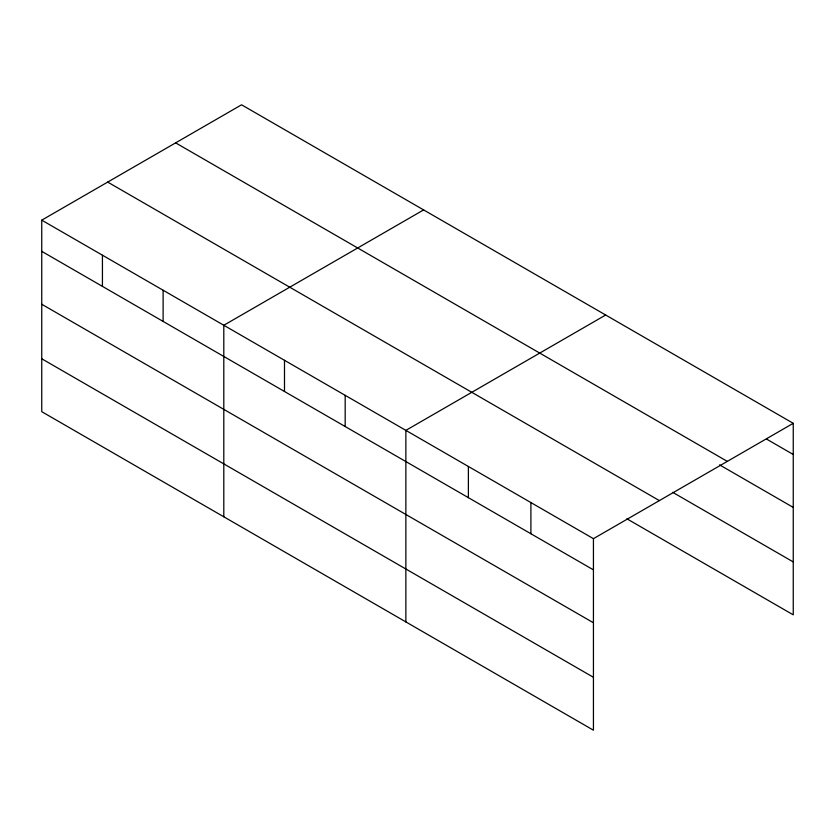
<?xml version="1.0" encoding="UTF-8"?>
<svg xmlns="http://www.w3.org/2000/svg" width="835" height="835" viewBox="0 0 835 835"><rect width="100%" height="100%" fill="white"/><g stroke="black" fill="none" stroke-linecap="round" stroke-linejoin="round"><path stroke-width="1.25" d="M593.434 622.764L593.434 538.669L41.75 220.158L41.75 411.686L593.434 730.197L593.434 622.764L41.75 304.253M626.887 518.796L793.25 614.842L793.25 423.314L241.565 104.803L41.75 220.158M423.627 209.909L223.801 325.274L223.801 516.802M605.678 315.014L405.862 430.38L405.862 621.908M593.434 538.669L793.25 423.314M766.457 439.022L793.25 454.49M175.632 142.868L727.306 461.379M719.561 464.865L793.25 507.409M672.666 492.306L793.25 561.924M107.694 182.093L659.368 500.603M41.75 251.345L593.434 569.856M41.75 358.779L593.434 677.289M530.903 502.576L530.903 533.753M468.383 466.473L468.383 497.66M345.179 395.341L345.179 426.528M284.495 360.302L284.495 391.49M163.117 290.236L163.117 321.412M102.434 255.197L102.434 286.374"/></g></svg>
